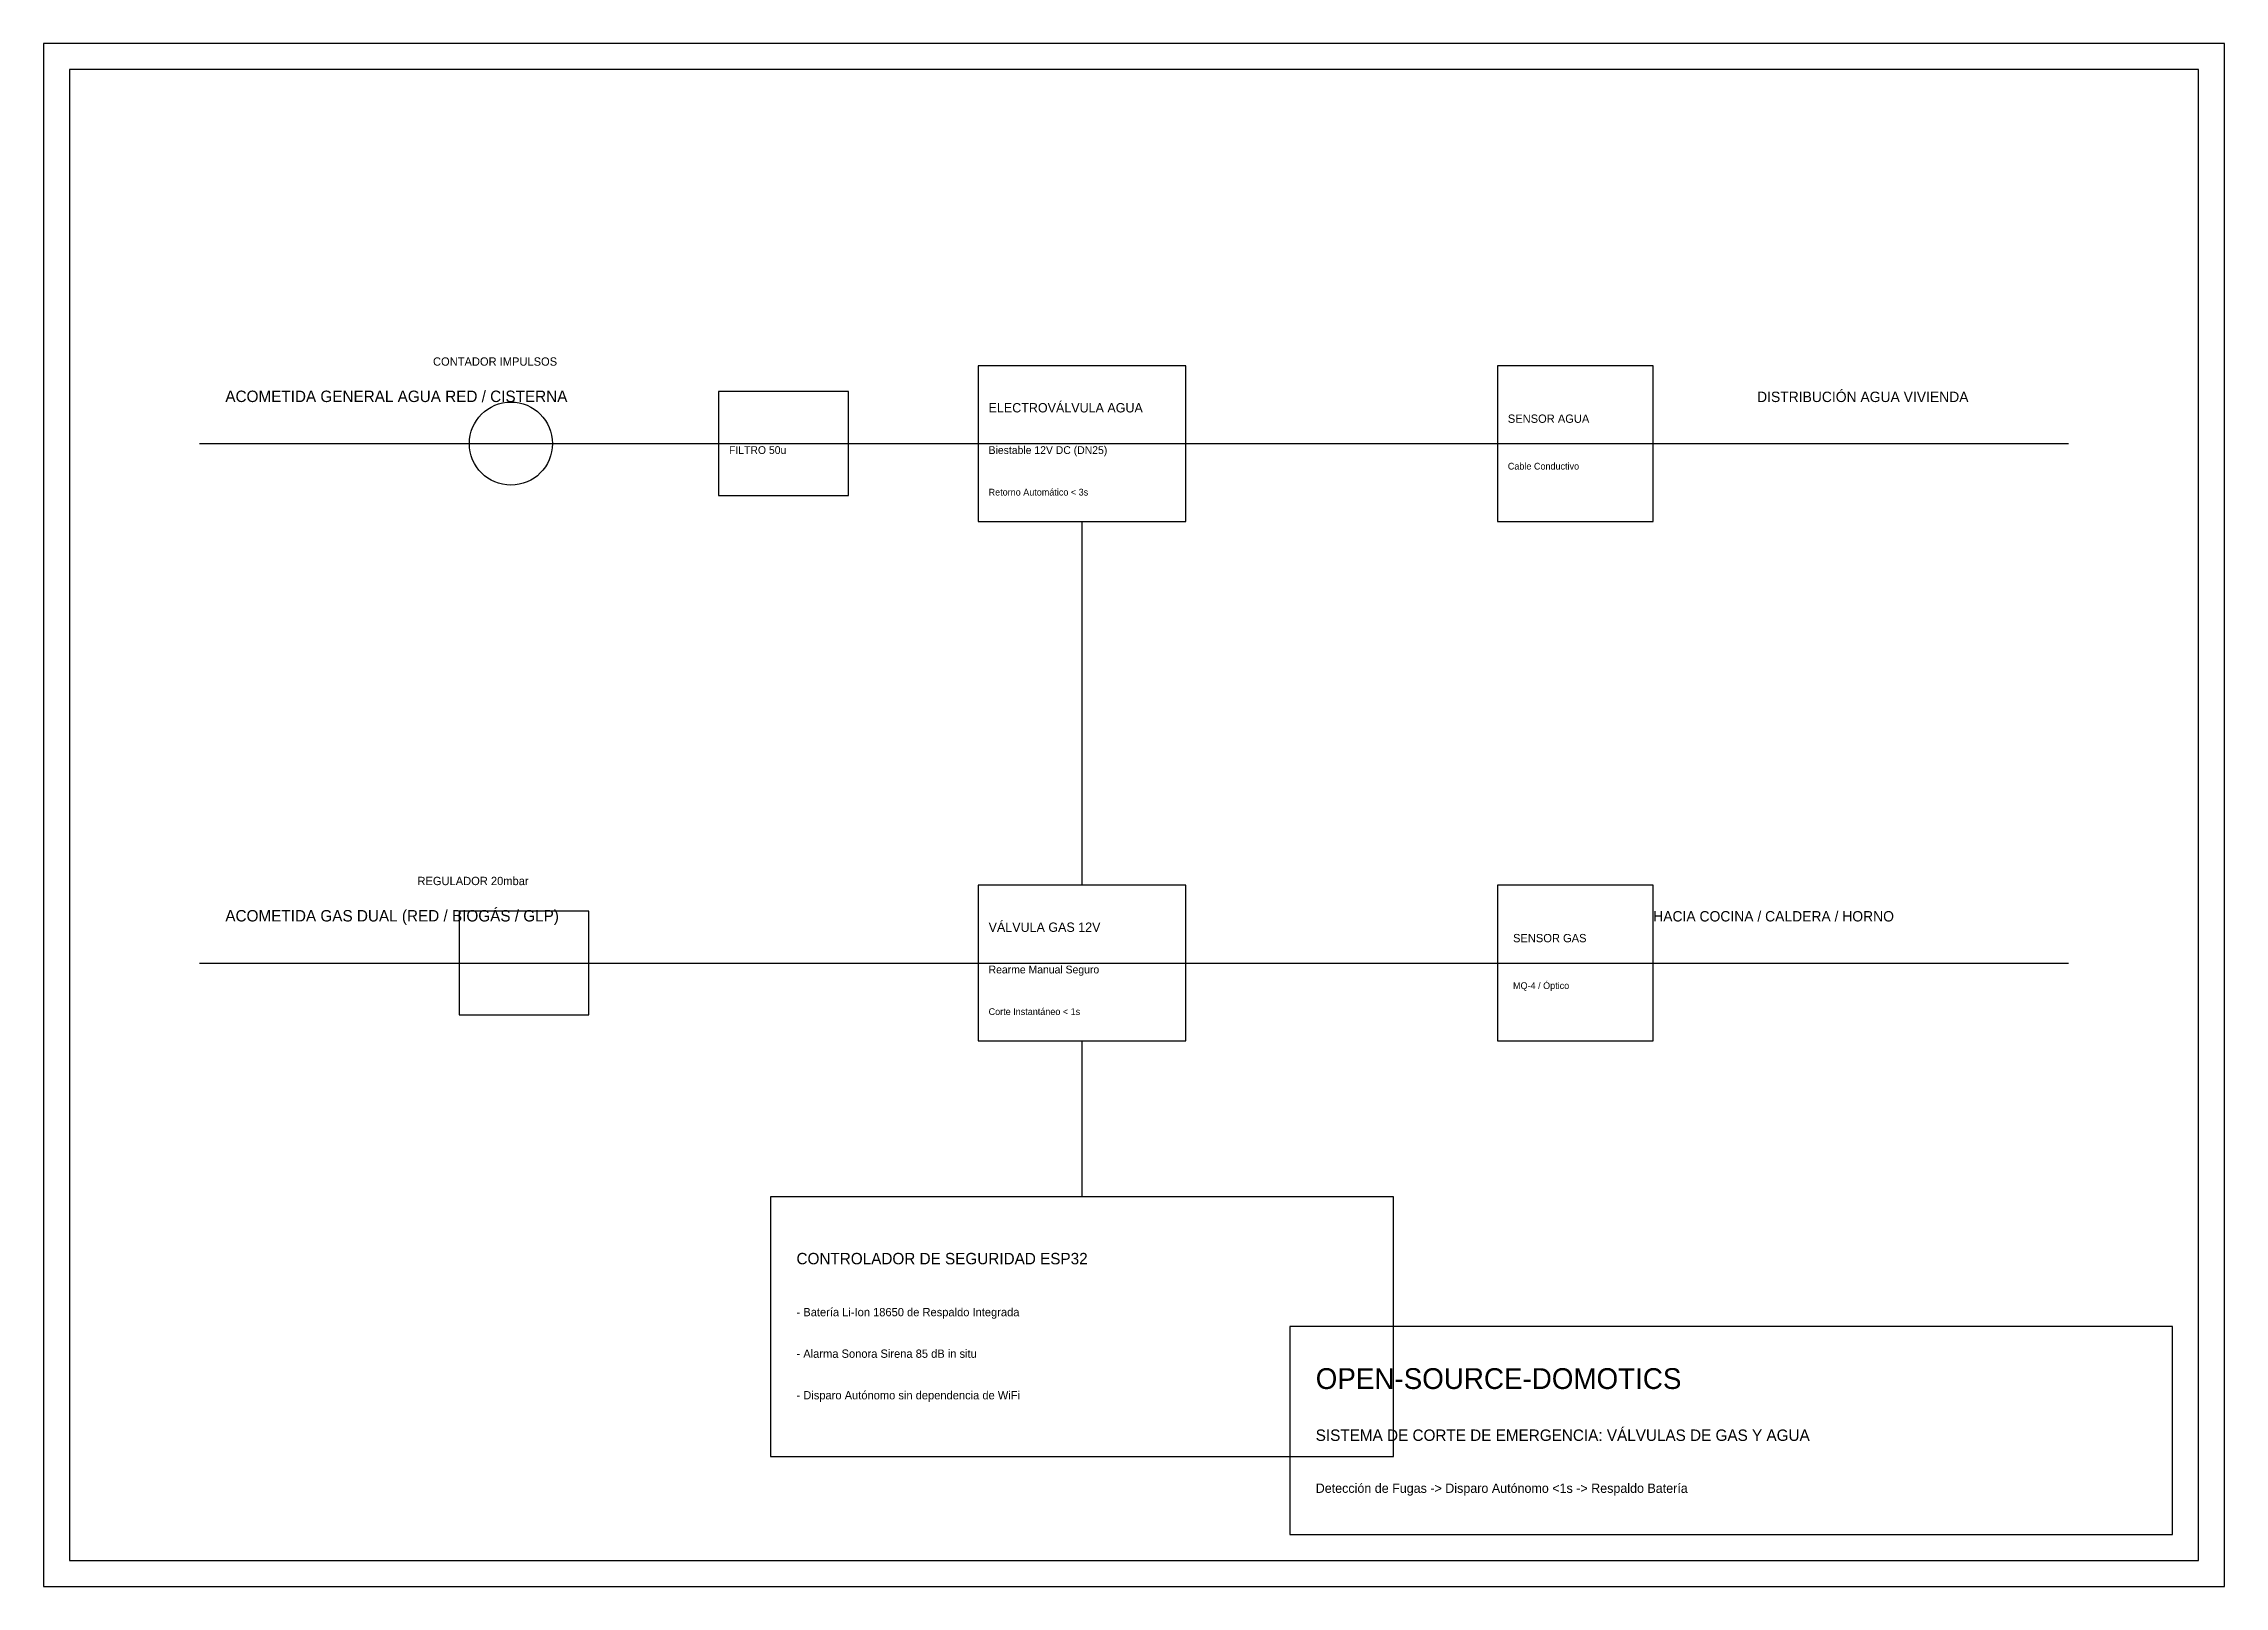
# Model space of a CAD drawing. Extents: x 0 to 420, y 0 to 297.
import ezdxf

# ---------------------------------------------------------------- set-up
doc = ezdxf.new("R2010")
doc.units = 0
for name, color, linetype in [('CONTROL_ELECTRONICO', 6, 'CONTINUOUS'), ('MARCO_ROTULO', 7, 'CONTINUOUS'), ('SENSORES_FUGAS', 4, 'CONTINUOUS'), ('TEXTO_ROTULOS', 7, 'CONTINUOUS'), ('TUBERIA_AGUA', 5, 'CONTINUOUS'), ('TUBERIA_GAS', 2, 'CONTINUOUS'), ('VALVULAS_ACTUADORES', 1, 'CONTINUOUS')]:
    doc.layers.add(name, color=color, linetype=linetype)

msp = doc.modelspace()

# ---------------------------------------------------------------- linework, layer by layer
at = {"layer": 'CONTROL_ELECTRONICO'}
for p, q in [((200, 135), (200, 205)), ((200, 75), (200, 105)), ((260, 75), (140, 75)), ((140, 75), (140, 25)), ((260, 25), (260, 75)), ((140, 25), (260, 25))]:
    msp.add_line(p, q, dxfattribs=at)
at = {"layer": 'MARCO_ROTULO'}
for p, q in [((420, 297), (0, 297)), ((0, 297), (0, 0)), ((420, 0), (420, 297)), ((415, 292), (5, 292)), ((5, 292), (5, 5)), ((415, 5), (415, 292)), ((410, 50), (240, 50)), ((240, 50), (240, 10)), ((410, 10), (410, 50)), ((240, 10), (410, 10)), ((5, 5), (415, 5)), ((0, 0), (420, 0))]:
    msp.add_line(p, q, dxfattribs=at)
at = {"layer": 'SENSORES_FUGAS'}
for p, q in [((310, 235), (280, 235)), ((280, 235), (280, 205)), ((310, 205), (310, 235)), ((280, 205), (310, 205)), ((310, 135), (280, 135)), ((280, 135), (280, 105)), ((310, 105), (310, 135)), ((280, 105), (310, 105))]:
    msp.add_line(p, q, dxfattribs=at)
at = {"layer": 'TUBERIA_AGUA'}
msp.add_line((30, 220), (390, 220), dxfattribs=at)
at = {"layer": 'TUBERIA_GAS'}
msp.add_line((30, 120), (390, 120), dxfattribs=at)
at = {"layer": 'VALVULAS_ACTUADORES'}
for p, q in [((220, 235), (180, 235)), ((180, 235), (180, 205)), ((220, 205), (220, 235)), ((155, 230), (130, 230)), ((130, 230), (130, 210)), ((155, 210), (155, 230)), ((130, 210), (155, 210)), ((180, 205), (220, 205)), ((220, 135), (180, 135)), ((180, 135), (180, 105)), ((220, 105), (220, 135)), ((105, 130), (80, 130)), ((80, 130), (80, 110)), ((105, 110), (105, 130)), ((80, 110), (105, 110)), ((180, 105), (220, 105))]:
    msp.add_line(p, q, dxfattribs=at)
msp.add_circle((90, 220), 8, dxfattribs=at)

# ---------------------------------------------------------------- texts
at = {"layer": 'TEXTO_ROTULOS'}
for s, height, p in [('CONTADOR IMPULSOS', 1.6, (75, 235)), ('ACOMETIDA GENERAL AGUA RED / CISTERNA', 2.2, (35, 228)), ('ELECTROVÁLVULA AGUA', 1.8, (182, 226)), ('DISTRIBUCIÓN AGUA VIVIENDA', 2, (330, 228)), ('SENSOR AGUA', 1.6, (282, 224)), ('FILTRO 50u', 1.5, (132, 218)), ('Biestable 12V DC (DN25)', 1.5, (182, 218)), ('Cable Conductivo', 1.3, (282, 215)), ('Retorno Automático < 3s', 1.3, (182, 210)), ('REGULADOR 20mbar', 1.6, (72, 135)), ('ACOMETIDA GAS DUAL (RED / BIOGÁS / GLP)', 2.2, (35, 128)), ('VÁLVULA GAS 12V', 1.8, (182, 126)), ('HACIA COCINA / CALDERA / HORNO', 2, (310, 128)), ('SENSOR GAS', 1.6, (283, 124)), ('Rearme Manual Seguro', 1.5, (182, 118)), ('MQ-4 / Óptico', 1.3, (283, 115)), ('Corte Instantáneo < 1s', 1.3, (182, 110)), ('CONTROLADOR DE SEGURIDAD ESP32', 2.2, (145, 62)), ('- Batería Li-Ion 18650 de Respaldo Integrada', 1.6, (145, 52)), ('- Alarma Sonora Sirena 85 dB in situ', 1.6, (145, 44)), ('OPEN-SOURCE-DOMOTICS', 4, (245, 38)), ('- Disparo Autónomo sin dependencia de WiFi', 1.6, (145, 36)), ('SISTEMA DE CORTE DE EMERGENCIA: VÁLVULAS DE GAS Y AGUA', 2.2, (245, 28)), ('Detección de Fugas -> Disparo Autónomo <1s -> Respaldo Batería', 1.8, (245, 18))]:
    msp.add_text(s, height=height, dxfattribs=at).set_placement(p)

doc.saveas('drawing.dxf')
